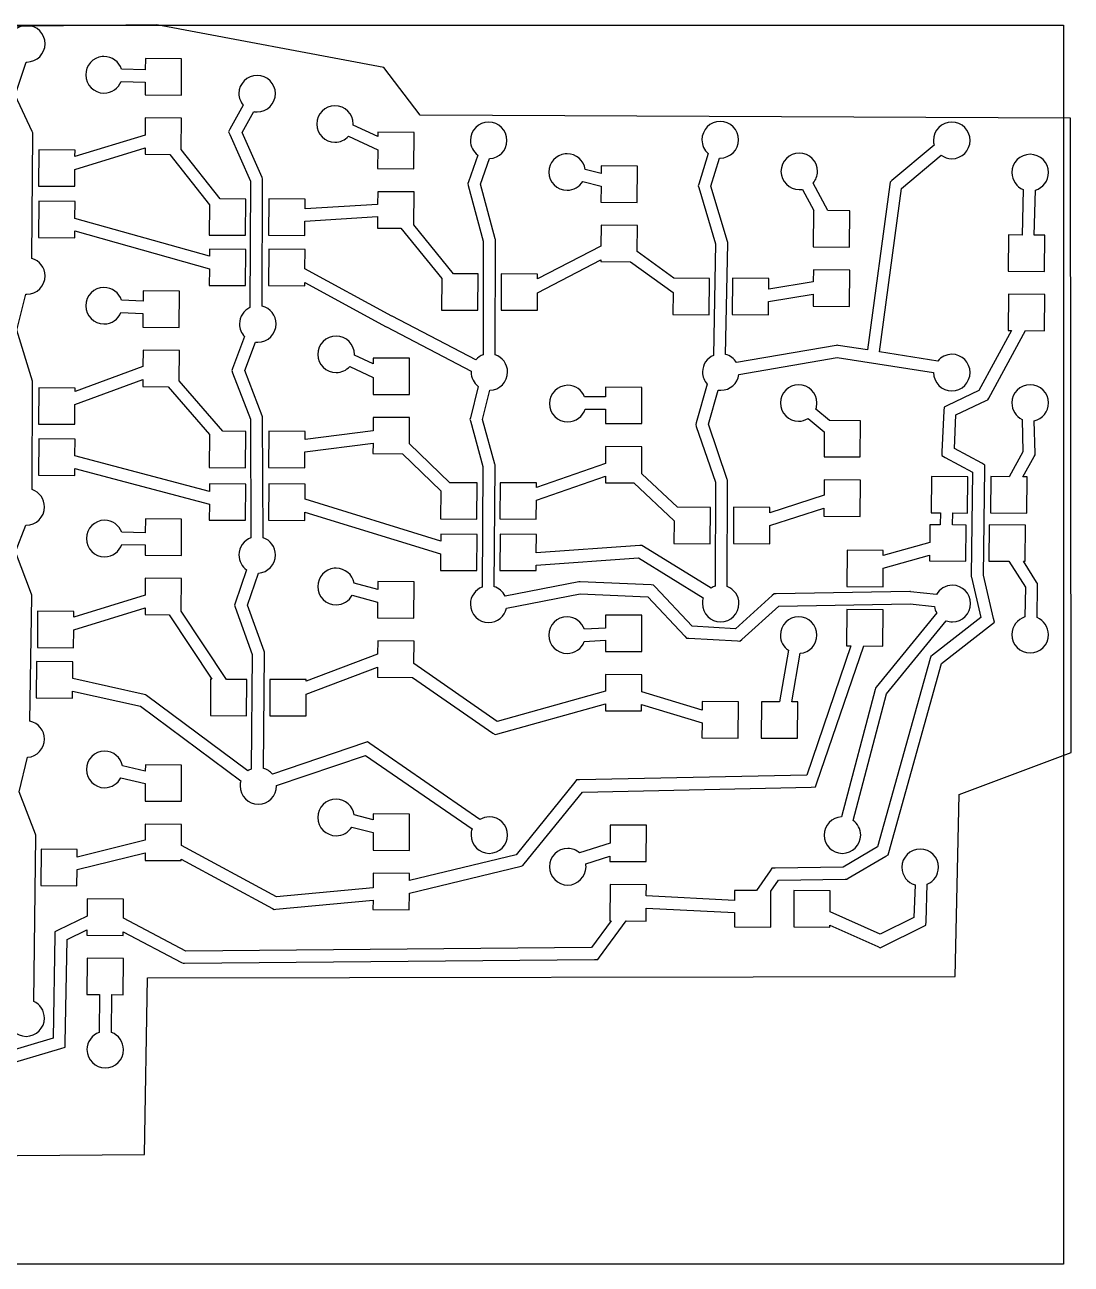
# Model space of a CAD drawing. Extents: x -65 to 306, y 72 to 292.
# Drawn here: x 218.8 to 304.7, y 72.2 to 173.9 of the extents above; entities that cross this region are included whole.
import ezdxf

# ---------------------------------------------------------------- set-up
doc = ezdxf.new("R2010")
doc.units = 0
doc.layers.add('Layer_1', color=7, linetype='CONTINUOUS')

msp = doc.modelspace()

# ---------------------------------------------------------------- linework, layer by layer
at = {"layer": 'Layer_1', "color": 7}
for points in [[(304.606452, 166.258583), (251.234787, 166.506628), (248.235628, 170.414644), (229.599394, 173.920154), (214.259377, 173.753107), (159.957747, 161.457757), (151.489774, 78.852075), (167.849262, 76.882276), (181.241858, 76.637195), (181.741637, 91.757476), (196.187404, 92.029595), (197.316003, 80.947575), (228.598055, 81.200841), (228.829867, 95.682481), (295.134143, 95.801438), (295.486526, 110.753374), (304.671928, 114.191236), (304.606452, 166.258583)], [(152.325138, 173.902656), (304.042911, 173.902656), (304.042911, 72.184857), (152.325138, 72.184857), (152.325138, 173.902656)], [(218.933889, 173.862917), (218.933889, 173.862917)], [(225.116319, 171.314097), (225.116319, 171.314097)], [(226.668542, 169.276806), (228.652917, 169.223889), (228.644097, 168.165556), (231.625069, 168.147917), (231.642708, 171.128889), (228.670556, 171.146528), (228.661736, 170.220486), (226.703819, 170.273403)], [(219.339583, 154.742361), (219.418958, 164.937639), (219.418958, 165.052292), (219.374861, 165.149306), (217.981389, 168.139097), (218.872153, 170.864306)], [(237.842778, 169.770694), (237.842778, 169.770694)], [(236.69625, 167.318889), (235.611458, 165.343333), (235.496806, 165.122847), (235.593819, 164.902361), (237.287153, 161.074722), (237.251875, 150.720694)], [(244.228056, 167.274792), (244.228056, 167.274792)], [(228.661736, 166.278194), (228.652917, 164.867083), (222.885, 163.103194), (222.893819, 163.641181), (219.912847, 163.667639), (219.886389, 160.686667), (222.867361, 160.660208), (222.876181, 162.053681), (228.644097, 163.826389), (228.635278, 163.297222), (230.672569, 163.279583), (233.926944, 159.134444), (233.909306, 156.656181), (236.890278, 156.638542), (236.907917, 159.610694), (234.808889, 159.628333), (231.61625, 163.694097), (231.642708, 166.251736), (228.661736, 166.278194), (228.661736, 166.278194)], [(238.257292, 150.817708), (238.292569, 161.171736), (238.292569, 161.286389), (238.248472, 161.383403), (236.608056, 165.069931), (237.560556, 166.798542)], [(256.848681, 165.934236), (256.848681, 165.934236)], [(275.854583, 165.978333), (275.854583, 165.978333)], [(245.330486, 164.770069), (247.738194, 163.65), (247.720556, 162.115417), (250.701528, 162.097778), (250.727986, 165.069931), (247.747014, 165.096389), (247.747014, 164.743611), (245.718542, 165.687292)], [(293.414083, 164.046875), (289.948056, 161.136458), (289.806944, 161.012986), (289.780472, 160.818958), (287.937222, 147.228194), (285.538333, 147.607431), (285.458972, 147.61625), (285.379583, 147.607431), (277.186319, 146.205139)], [(255.966736, 163.217847), (255.181806, 161.039444), (255.128889, 160.889514), (255.172986, 160.739583), (256.398889, 156.162292), (256.398889, 146.840139)], [(257.395486, 146.840139), (257.404306, 156.232847), (257.404306, 156.294583), (257.386667, 156.356319), (256.178403, 160.836597), (256.928056, 162.935625)], [(263.136944, 163.3325), (263.136944, 163.3325)], [(274.875625, 163.358958), (274.099514, 160.836597), (274.055417, 160.695486), (274.090694, 160.554375), (275.466528, 155.932986), (275.298958, 146.787222)], [(276.295556, 146.866597), (276.471944, 155.977083), (276.471944, 156.056458), (276.454306, 156.127014), (275.096111, 160.686667), (275.801667, 162.979722)], [(282.345694, 163.385417), (282.345694, 163.385417)], [(293.713972, 146.319792), (288.925, 147.069444), (290.741806, 160.492639), (293.987361, 163.217847)], [(301.298695, 163.288403), (301.298695, 163.288403)], [(264.574514, 161.065903), (266.073819, 160.686667), (266.065, 159.36375), (269.045972, 159.346111), (269.063611, 162.318264), (266.091458, 162.344722), (266.082639, 161.718542), (264.768542, 162.044861)], [(282.619083, 160.413264), (283.536305, 158.675833), (283.518695, 158.675833), (283.492222, 155.694861), (286.473194, 155.677222), (286.490833, 158.649375), (284.682861, 158.667014), (283.483417, 160.924792)], [(247.738194, 160.219236), (247.729375, 159.178542), (241.77625, 158.816944), (241.785069, 159.610694), (238.804097, 159.628333), (238.786458, 156.647361), (241.758611, 156.629722), (241.767431, 157.811528), (247.729375, 158.173125), (247.720556, 157.238264), (249.625556, 157.229444), (253.012222, 153.084306), (252.985764, 150.509028), (255.966736, 150.491389), (255.984375, 153.472361), (253.964722, 153.481181), (250.692708, 157.502847), (250.719167, 160.201597), (247.738194, 160.219236), (247.738194, 160.219236)], [(300.73425, 160.395625), (300.637222, 156.665), (299.525972, 156.673819), (299.499528, 153.692847), (302.480472, 153.675208), (302.498139, 156.656181), (301.633805, 156.665), (301.730833, 160.351528)], [(219.912847, 159.443125), (219.886389, 156.462153), (222.867361, 156.444514), (222.876181, 157.000139), (233.918125, 153.886875), (233.909306, 152.528681), (236.890278, 152.511042), (236.907917, 155.483194), (233.935764, 155.509653), (233.926944, 154.91875), (222.885, 158.032014), (222.893819, 159.425486), (219.912847, 159.443125), (219.912847, 159.443125)], [(266.082639, 157.467569), (266.065, 155.756597), (260.861528, 153.066667), (260.861528, 153.463542), (257.880556, 153.481181), (257.862917, 150.500208), (260.843889, 150.482569), (260.852708, 151.928958), (266.056181, 154.627708), (266.056181, 154.486597), (268.481528, 154.468958), (271.982847, 151.937778), (271.974028, 150.147431), (274.955, 150.120972), (274.972639, 153.101944), (272.062222, 153.119583), (269.045972, 155.297986), (269.063611, 157.449931), (266.082639, 157.467569), (266.082639, 157.467569)], [(255.790347, 146.416806), (248.92, 149.9975), (248.911181, 150.006319), (241.767431, 153.895694), (241.785069, 155.483194), (238.804097, 155.500833), (238.786458, 152.519861), (241.758611, 152.502222), (241.758611, 152.766806), (248.44375, 149.124375), (248.44375, 149.115556), (248.452569, 149.115556), (255.411111, 145.481944)], [(283.509861, 153.798681), (283.501028, 152.828542), (279.840972, 152.22), (279.849792, 153.093125), (276.868819, 153.119583), (276.842361, 150.138611), (279.823333, 150.112153), (279.832153, 151.205764), (283.492222, 151.805486), (283.483417, 150.817708), (286.464361, 150.800069), (286.490833, 153.781042), (283.509861, 153.798681), (283.509861, 153.798681)], [(299.517139, 151.805486), (299.490694, 148.824514), (299.772917, 148.824514), (297.100639, 143.903264), (294.507694, 142.659722), (294.234306, 142.527431), (294.216667, 142.227569), (294.057917, 138.867361), (294.049083, 138.558681), (294.3225, 138.40875), (296.580278, 137.191667), (296.456806, 128.707361), (296.456806, 128.645625), (296.474444, 128.583889), (297.24175, 125.276597), (293.281806, 122.180972), (293.149528, 122.075139), (293.105417, 121.916389), (288.775084, 106.438264), (285.952861, 104.789028), (280.361319, 104.692014), (280.105556, 104.683194), (279.964444, 104.480347), (278.835556, 102.84875), (277.036389, 102.857569), (277.027569, 102.046181), (269.786806, 102.425417), (269.795625, 103.333819), (266.814653, 103.360278), (266.797014, 100.379306), (266.894028, 100.379306), (265.288889, 98.192083), (231.986667, 97.892222), (226.862569, 100.590972), (226.880208, 102.152014), (223.899236, 102.178472), (223.890417, 100.749722), (221.517986, 99.594375), (221.244583, 99.462083), (221.244583, 99.153403), (221.085833, 90.739653), (216.870139, 89.487292)], [(216.949514, 88.464236), (221.720833, 89.884167), (222.073611, 89.99), (222.082431, 90.351597), (222.232361, 98.827083), (223.872778, 99.638472), (223.872778, 99.1975), (226.85375, 99.179861), (226.85375, 99.462083), (231.642708, 96.948542), (231.757361, 96.886806), (231.880833, 96.886806), (265.544653, 97.195486), (265.800417, 97.195486), (265.950347, 97.398333), (268.12875, 100.370486), (269.769167, 100.352847), (269.777986, 101.42), (277.027569, 101.049583), (277.01875, 99.885417), (279.999722, 99.858958), (280.017361, 102.804653), (280.643542, 103.704236), (286.120417, 103.792431), (286.252694, 103.792431), (286.367361, 103.862986), (289.462972, 105.679792), (289.639361, 105.785625), (289.692306, 105.979653), (294.031472, 121.501875), (298.114861, 124.694514), (298.361806, 124.888542), (298.29125, 125.197222), (297.462222, 128.733819), (297.576861, 137.473889), (297.585694, 137.77375), (297.321111, 137.923681), (295.080972, 139.140764), (295.204444, 141.892431), (297.691528, 143.074236), (297.832639, 143.144792), (297.912028, 143.285903), (300.910639, 148.815694), (302.471667, 148.798056), (302.498139, 151.779028), (299.517139, 151.805486), (299.517139, 151.805486)], [(219.383681, 135.762917), (219.410139, 144.520625), (219.410139, 144.591181), (219.3925, 144.661736), (218.113681, 148.850972), (218.854514, 151.814306)], [(225.26625, 152.361111), (225.26625, 152.361111)], [(226.659722, 150.306181), (228.467708, 150.226806), (228.458889, 149.089097), (231.439861, 149.071458), (231.466319, 152.052431), (228.485347, 152.070069), (228.476528, 151.223403), (226.703819, 151.302778)], [(236.810903, 148.321806), (235.831944, 145.720069), (235.761389, 145.543681), (235.831944, 145.358472), (237.295972, 141.548472), (237.33125, 131.811806)], [(238.327847, 131.820625), (238.292569, 141.645486), (238.292569, 141.733681), (238.266111, 141.821875), (236.837361, 145.543681), (237.710486, 147.872014)], [(244.325069, 148.365903), (244.325069, 148.365903)], [(228.476528, 147.201736), (228.467708, 145.878819), (222.893819, 143.80625), (222.893819, 144.106111), (219.912847, 144.12375), (219.886389, 141.151597), (222.867361, 141.125139), (222.885, 142.739097), (228.458889, 144.811667), (228.458889, 144.220764), (230.540278, 144.203125), (233.935764, 140.287292), (233.909306, 137.579722), (236.890278, 137.553264), (236.907917, 140.534236), (235.029375, 140.551875), (231.439861, 144.697014), (231.4575, 147.175278), (228.476528, 147.201736), (228.476528, 147.201736)], [(245.445139, 145.878819), (247.367778, 144.979236), (247.358958, 143.585764), (250.339931, 143.568125), (250.357569, 146.549097), (247.376597, 146.566736), (247.376597, 146.081667), (245.824375, 146.804861)], [(277.389167, 145.217361), (285.467778, 146.602014), (293.37, 145.367292)], [(255.993194, 144.238403), (255.349375, 141.654306), (255.314097, 141.530833), (255.349375, 141.398542), (256.372431, 137.659097), (256.310694, 127.763681)], [(257.307292, 127.798958), (257.377847, 137.720833), (257.377847, 137.791389), (257.360208, 137.861944), (256.345972, 141.522014), (256.945694, 143.920903)], [(263.339792, 144.326597), (263.339792, 144.326597)], [(264.768542, 142.3775), (266.444236, 142.368681), (266.435417, 141.204514), (269.416389, 141.186875), (269.434028, 144.159028), (266.453056, 144.185486), (266.444236, 143.374097), (264.724444, 143.382917)], [(274.79625, 144.423611), (273.887847, 141.248611), (273.84375, 141.098681), (273.887847, 140.94875), (275.457708, 136.371458), (275.440069, 127.843056)], [(276.436667, 127.807778), (276.463125, 136.450833), (276.463125, 136.530208), (276.427847, 136.609583), (274.893264, 141.125139), (275.695833, 143.938542)], [(282.292778, 144.379514), (282.292778, 144.379514)], [(301.298695, 144.379514), (301.298695, 144.379514)], [(247.367778, 141.698403), (247.358958, 140.595972), (241.77625, 139.872778), (241.785069, 140.525417), (238.804097, 140.551875), (238.786458, 137.570903), (241.758611, 137.553264), (241.767431, 138.867361), (247.358958, 139.590556), (247.350139, 138.717431), (249.766667, 138.699792), (252.915208, 135.657083), (252.897569, 133.355208), (255.878542, 133.337569), (255.896181, 136.318542), (253.656042, 136.336181), (250.339931, 139.528819), (250.34875, 141.671944), (247.367778, 141.698403), (247.367778, 141.698403)], [(283.068889, 141.601389), (284.391806, 140.507778), (284.382972, 138.461667), (287.355139, 138.444028), (287.381583, 141.416181), (284.841583, 141.442639), (283.712694, 142.3775)], [(300.637222, 141.530833), (300.698972, 138.867361), (299.570084, 136.82125), (298.061944, 136.838889), (298.044306, 133.857917), (301.025278, 133.840278), (301.042917, 136.812431), (300.707778, 136.812431), (301.642639, 138.496944), (301.704361, 138.611597), (301.704361, 138.743889), (301.642639, 141.416181)], [(219.912847, 139.934514), (219.886389, 136.953542), (222.867361, 136.927083), (222.876181, 137.491528), (233.918125, 134.581111), (233.909306, 133.267014), (236.890278, 133.249375), (236.907917, 136.221528), (233.935764, 136.247986), (233.926944, 135.612986), (222.885, 138.532222), (222.893819, 139.908056), (219.912847, 139.934514), (219.912847, 139.934514)], [(266.444236, 139.308333), (266.435417, 137.914861), (260.773333, 135.948125), (260.773333, 136.309722), (257.792361, 136.327361), (257.765903, 133.355208), (260.746875, 133.32875), (260.764514, 134.889792), (266.426597, 136.856528), (266.426597, 136.327361), (268.76375, 136.309722), (272.079861, 133.214097), (272.062222, 131.344375), (275.043194, 131.317917), (275.069653, 134.298889), (272.362083, 134.316528), (269.416389, 137.068194), (269.425208, 139.290694), (266.444236, 139.308333), (266.444236, 139.308333)], [(284.391806, 136.565486), (284.382972, 135.304306), (279.937986, 133.857917), (279.937986, 134.290069), (276.957014, 134.316528), (276.939375, 131.335556), (279.920347, 131.317917), (279.929167, 132.808403), (284.374167, 134.254792), (284.374167, 133.584514), (287.355139, 133.566875), (287.372778, 136.547847), (284.391806, 136.565486), (284.391806, 136.565486)], [(293.193611, 136.847708), (293.167139, 133.866736), (293.94325, 133.857917), (293.916806, 132.878958), (293.061305, 132.887778), (293.0525, 131.42375), (289.2425, 130.347778), (289.2425, 130.771111), (286.270361, 130.78875), (286.243889, 127.816597), (289.224861, 127.790139), (289.233695, 129.307083), (293.043695, 130.383056), (293.043695, 129.906806), (296.015833, 129.880347), (296.042306, 132.861319), (294.913417, 132.870139), (294.939861, 133.849097), (296.148139, 133.840278), (296.174583, 136.82125), (293.193611, 136.847708), (293.193611, 136.847708)], [(238.804097, 136.239167), (238.786458, 133.258194), (241.758611, 133.240556), (241.767431, 133.928472), (252.906389, 130.506528), (252.897569, 129.139514), (255.878542, 129.121875), (255.896181, 132.094028), (252.915208, 132.120486), (252.915208, 131.547222), (241.77625, 134.969167), (241.785069, 136.221528), (238.804097, 136.239167), (238.804097, 136.239167)], [(228.670556, 133.364028), (228.661736, 132.226319), (226.730278, 132.270417)], [(226.739097, 131.273819), (228.652917, 131.229722), (228.644097, 130.383056), (231.625069, 130.356597), (231.642708, 133.337569), (228.670556, 133.364028), (228.670556, 133.364028)], [(219.189653, 116.765833), (219.348403, 127.005208), (219.348403, 127.102222), (219.313125, 127.190417), (218.007847, 130.647639), (218.854514, 132.843681)], [(297.938472, 132.878958), (297.912028, 129.897986), (299.56125, 129.889167), (300.910639, 127.763681), (300.875361, 125.311875)], [(301.871944, 125.258958), (301.907222, 127.895972), (301.907222, 128.045903), (301.827861, 128.169375), (300.743056, 129.880347), (300.892972, 129.880347), (300.910639, 132.8525), (297.938472, 132.878958), (297.938472, 132.878958)], [(275.104931, 127.684306), (269.5575, 131.10625), (269.416389, 131.185625), (269.257639, 131.176806), (260.755694, 130.568264), (260.773333, 132.094028), (257.792361, 132.111667), (257.765903, 129.130694), (260.746875, 129.113056), (260.746875, 129.571667), (269.160625, 130.171389), (274.469931, 126.890556)], [(244.175139, 129.307083), (244.175139, 129.307083)], [(228.661736, 128.486875), (228.652917, 127.102222), (222.796806, 125.303056), (222.796806, 125.761667), (219.815833, 125.788125), (219.798194, 122.807153), (222.779167, 122.780694), (222.787986, 124.262361), (228.644097, 126.061528), (228.635278, 125.505903), (230.610833, 125.497083), (234.112153, 120.196597), (234.023958, 120.196597), (234.006319, 117.215625), (236.978472, 117.197986), (237.004931, 120.178958), (235.320417, 120.187778), (231.61625, 125.788125), (231.642708, 128.469236), (228.661736, 128.486875), (228.661736, 128.486875)], [(236.978472, 129.174792), (236.034792, 126.449583), (235.981875, 126.282014), (236.043611, 126.114444), (237.445903, 122.233889), (237.357708, 112.832361)], [(238.354306, 112.885278), (238.4425, 122.322083), (238.4425, 122.410278), (238.416042, 122.498472), (237.040208, 126.290833), (237.948611, 128.910208)], [(245.647986, 127.093403), (247.729375, 126.520139), (247.720556, 125.241319), (250.701528, 125.223681), (250.727986, 128.204653), (247.747014, 128.222292), (247.738194, 127.560833), (245.797917, 128.098819)], [(293.608139, 127.146319), (291.491472, 127.384444), (291.465, 127.393264), (291.429722, 127.393264), (280.458333, 127.199236), (280.273125, 127.199236), (280.132014, 127.066944), (277.115764, 124.350556), (273.543889, 124.562222), (270.518819, 127.790139), (270.377708, 127.93125), (270.174861, 127.940069), (264.362847, 128.204653), (264.301111, 128.204653), (264.248194, 128.195833), (258.189236, 127.031667)], [(258.312708, 126.035069), (264.371667, 127.199236), (269.927917, 126.952292), (272.952986, 123.733194), (273.094097, 123.583264), (273.288125, 123.574444), (277.265694, 123.345139), (277.477361, 123.3275), (277.627292, 123.468611), (280.67, 126.202639), (291.447361, 126.387847), (293.440556, 126.158542)], [(286.261528, 125.920417), (286.235084, 122.939444), (286.587861, 122.939444), (282.963056, 112.338472), (264.301111, 111.932778), (264.062986, 111.932778), (263.921875, 111.747569), (259.097639, 105.794444), (250.34875, 103.668958), (250.34875, 104.251042), (247.367778, 104.2775), (247.358958, 103.086875), (239.430278, 102.346042), (231.625069, 106.561736), (231.642708, 108.290347), (228.661736, 108.307986), (228.652917, 106.993889), (223.070208, 105.609236), (223.070208, 106.226597), (220.098056, 106.244236), (220.071597, 103.272083), (223.052569, 103.245625), (223.061389, 104.577361), (228.644097, 105.962014), (228.635278, 105.327014), (231.61625, 105.309375), (231.61625, 105.432847), (239.095139, 101.393542), (239.227431, 101.314167), (239.377361, 101.331806), (247.358958, 102.072639), (247.350139, 101.296528), (250.331111, 101.270069), (250.339931, 102.637083), (259.503333, 104.868403), (259.662083, 104.9125), (259.767917, 105.035972), (264.548056, 110.945), (283.333472, 111.350694), (283.68625, 111.359514), (283.792083, 111.685833), (287.637361, 122.930625), (289.216028, 122.921806), (289.2425, 125.893958), (286.261528, 125.920417), (286.261528, 125.920417)], [(264.689167, 123.292222), (266.444236, 123.398056), (266.435417, 122.489653), (269.416389, 122.472014), (269.434028, 125.452986), (266.453056, 125.470625), (266.453056, 125.470625)], [(266.453056, 125.470625), (266.444236, 124.403472), (264.706806, 124.297639)], [(282.292778, 125.320694), (282.292778, 125.320694)], [(293.634583, 125.638194), (288.66925, 119.561597), (288.598695, 119.473403), (288.572222, 119.367569), (285.81175, 108.907708)], [(286.773056, 108.616667), (289.507083, 118.997153), (294.410694, 125.003194)], [(247.738194, 123.353958), (247.729375, 122.260347), (241.873264, 120.037847), (241.873264, 120.170139), (238.892292, 120.187778), (238.874653, 117.206806), (241.855625, 117.189167), (241.864444, 118.970694), (247.729375, 121.193194), (247.720556, 120.372986), (250.604514, 120.346528), (257.183819, 115.786875), (257.369028, 115.654583), (257.598333, 115.716319), (266.426597, 118.194583), (266.426597, 117.621319), (269.407569, 117.603681), (269.407569, 118.115208), (274.364097, 116.624722), (274.355278, 115.381181), (277.33625, 115.363542), (277.353889, 118.344514), (274.381736, 118.362153), (274.372917, 117.665417), (269.416389, 119.164722), (269.425208, 120.575833), (266.444236, 120.602292), (266.435417, 119.235278), (257.554236, 116.739375), (250.701528, 121.493056), (250.719167, 123.3275), (247.738194, 123.353958), (247.738194, 123.353958)], [(281.454931, 122.577847), (280.731736, 118.344514), (279.250069, 118.353333), (279.232431, 115.372361), (282.213403, 115.354722), (282.231028, 118.335694), (281.745972, 118.335694), (282.425084, 122.330903)], [(237.084306, 112.682431), (228.767569, 118.864861), (228.679375, 118.926597), (228.573542, 118.944236), (222.699792, 120.249514), (222.708611, 121.634167), (219.727639, 121.660625), (219.71, 118.679653), (222.682153, 118.653194), (222.690972, 119.235278), (228.256042, 118.000556), (236.502222, 111.862222)], [(256.134306, 108.687222), (247.094375, 114.91375), (246.891528, 115.054861), (246.653403, 114.975486), (239.095139, 112.400208)], [(225.319167, 114.296389), (225.319167, 114.296389)], [(239.439097, 111.465347), (246.732778, 113.943611), (255.490486, 107.919931)], [(219.498333, 93.755903), (219.674722, 107.302569), (219.674722, 107.399583), (219.639444, 107.487778), (218.316528, 110.962639), (218.995625, 113.793681)], [(226.650903, 112.109167), (228.652917, 111.632917), (228.644097, 110.204167), (231.625069, 110.186528), (231.642708, 113.158681), (228.670556, 113.185139), (228.661736, 112.655972), (226.792014, 113.096944)], [(244.325069, 110.354097), (244.325069, 110.354097)], [(245.603889, 108.069861), (247.367778, 107.61125), (247.358958, 106.164861), (250.339931, 106.147222), (250.357569, 109.128194), (247.376597, 109.145833), (247.376597, 108.651944), (245.815556, 109.057639)], [(266.823472, 108.228611), (266.814653, 106.746944), (264.309931, 105.944375)], [(264.812639, 105.053611), (266.797014, 105.688611), (266.797014, 105.247639), (269.777986, 105.23), (269.804444, 108.210972), (266.823472, 108.228611), (266.823472, 108.228611)], [(292.276389, 106.261875), (292.276389, 106.261875)], [(291.853056, 103.316181), (291.764861, 100.643889), (288.977917, 99.268056), (284.876861, 101.111319), (284.894528, 102.831111), (281.913542, 102.857569), (281.887083, 99.876597), (284.868056, 99.858958), (284.868056, 100.017708), (288.783889, 98.262639), (288.995556, 98.165625), (289.207222, 98.271458), (292.470417, 99.885417), (292.743805, 100.017708), (292.752639, 100.30875), (292.858472, 103.377917)], [(223.890417, 97.301319), (223.872778, 94.320347), (224.904653, 94.311528), (224.878194, 91.207083)], [(225.883611, 91.207083), (225.910069, 94.311528), (226.85375, 94.302708), (226.871389, 97.283681), (223.890417, 97.301319), (223.890417, 97.301319)]]:
    msp.add_lwpolyline(points, dxfattribs=at)
for points in [[(218.933889, 173.862917), (218.105462, 173.862917), (217.434583, 173.192038), (217.434583, 172.363611)], [(220.433194, 172.363611), (220.433194, 173.192038), (219.762316, 173.862917), (218.933889, 173.862917)], [(218.933889, 170.864306), (219.762316, 170.864306), (220.433194, 171.535184), (220.433194, 172.363611)], [(225.116319, 171.314097), (224.359936, 171.237282), (223.766944, 170.591442), (223.766944, 169.814792)], [(225.26625, 171.314097), (225.214474, 171.314097), (225.166744, 171.31922), (225.116319, 171.314097)], [(226.703819, 170.273403), (226.511522, 170.880023), (225.936511, 171.314097), (225.26625, 171.314097)], [(218.872153, 170.864306), (218.893184, 170.863431), (218.912643, 170.864306), (218.933889, 170.864306)], [(223.766944, 169.814792), (223.766944, 168.986365), (224.437823, 168.315486), (225.26625, 168.315486)], [(225.26625, 168.315486), (225.903883, 168.315486), (226.451462, 168.715796), (226.668542, 169.276806)], [(237.842778, 169.770694), (237.014351, 169.770694), (236.343472, 169.099816), (236.343472, 168.271389)], [(239.342083, 168.271389), (239.342083, 169.099816), (238.671204, 169.770694), (237.842778, 169.770694)], [(236.343472, 168.271389), (236.343472, 167.906718), (236.47989, 167.578866), (236.69625, 167.318889)], [(237.842778, 166.772083), (238.671204, 166.772083), (239.342083, 167.442962), (239.342083, 168.271389)], [(244.228056, 167.274792), (243.399629, 167.274792), (242.72875, 166.603913), (242.72875, 165.775486)], [(245.727361, 165.775486), (245.727361, 166.603913), (245.056482, 167.274792), (244.228056, 167.274792)], [(237.560556, 166.798542), (237.65291, 166.780759), (237.745233, 166.772083), (237.842778, 166.772083)], [(256.848681, 165.934236), (256.020254, 165.934236), (255.349375, 165.254538), (255.349375, 164.426111)], [(258.347986, 164.426111), (258.347986, 165.254538), (257.677107, 165.934236), (256.848681, 165.934236)], [(275.854583, 165.978333), (275.026157, 165.978333), (274.355278, 165.307454), (274.355278, 164.479028)], [(277.362708, 164.479028), (277.362708, 165.307454), (276.68301, 165.978333), (275.854583, 165.978333)], [(294.869306, 165.934236), (294.04087, 165.934236), (293.37, 165.254538), (293.37, 164.426111)], [(296.368611, 164.426111), (296.368611, 165.254538), (295.697741, 165.934236), (294.869306, 165.934236)], [(242.72875, 165.775486), (242.72875, 164.947059), (243.399629, 164.276181), (244.228056, 164.276181)], [(245.718542, 165.687292), (245.720339, 165.717371), (245.727361, 165.744955), (245.727361, 165.775486)], [(244.228056, 164.276181), (244.667041, 164.276181), (245.056177, 164.469508), (245.330486, 164.770069)], [(255.349375, 164.426111), (255.349375, 163.928646), (255.593864, 163.490736), (255.966736, 163.217847)], [(256.928056, 162.935625), (257.720499, 162.975918), (258.347986, 163.623652), (258.347986, 164.426111)], [(274.355278, 164.479028), (274.355278, 164.028677), (274.561385, 163.633911), (274.875625, 163.358958)], [(275.854583, 162.979722), (276.68301, 162.979722), (277.362708, 163.650601), (277.362708, 164.479028)], [(293.37, 164.426111), (293.37, 164.293625), (293.381882, 164.169232), (293.414083, 164.046875)], [(294.869306, 162.926806), (295.697741, 162.926806), (296.368611, 163.597684), (296.368611, 164.426111)], [(263.136944, 163.3325), (262.380561, 163.255685), (261.787569, 162.609845), (261.787569, 161.833194)], [(263.286875, 163.3325), (263.235099, 163.3325), (263.187369, 163.337622), (263.136944, 163.3325)], [(264.768542, 162.044861), (264.667808, 162.775438), (264.045147, 163.3325), (263.286875, 163.3325)], [(275.801667, 162.979722), (275.81972, 162.979079), (275.836372, 162.979722), (275.854583, 162.979722)], [(282.345694, 163.385417), (281.517268, 163.385417), (280.846389, 162.714538), (280.846389, 161.886111)], [(283.845, 161.886111), (283.845, 162.714538), (283.17413, 163.385417), (282.345694, 163.385417)], [(293.987361, 163.217847), (294.235237, 163.036757), (294.538795, 162.926806), (294.869306, 162.926806)], [(301.298695, 163.288403), (300.47026, 163.288403), (299.799389, 162.617524), (299.799361, 161.789097)], [(302.806806, 161.789097), (302.806806, 162.617524), (302.127102, 163.288403), (301.298695, 163.288403)], [(261.787569, 161.833194), (261.787569, 161.004768), (262.458448, 160.333889), (263.286875, 160.333889)], [(280.846389, 161.886111), (280.846389, 161.057684), (281.517268, 160.386806), (282.345694, 160.386806)], [(283.483417, 160.924792), (283.704538, 161.186107), (283.845, 161.51697), (283.845, 161.886111)], [(299.799361, 161.789097), (299.799361, 161.16104), (300.186542, 160.619086), (300.73425, 160.395625)], [(301.730833, 160.351528), (302.350001, 160.536208), (302.806806, 161.10991), (302.806806, 161.789097)], [(263.286875, 160.333889), (263.834911, 160.333889), (264.312784, 160.627115), (264.574514, 161.065903)], [(282.345694, 160.386806), (282.440239, 160.386806), (282.529393, 160.396537), (282.619083, 160.413264)], [(220.433194, 153.304792), (220.433194, 153.992728), (219.97105, 154.565504), (219.339583, 154.742361)], [(218.933889, 151.805486), (219.762316, 151.805486), (220.433194, 152.476365), (220.433194, 153.304792)], [(218.854514, 151.814306), (218.881644, 151.812844), (218.906395, 151.805486), (218.933889, 151.805486)], [(225.26625, 152.361111), (224.437823, 152.361111), (223.766944, 151.690232), (223.766944, 150.861806)], [(226.703819, 151.302778), (226.513904, 151.91338), (225.939347, 152.361111), (225.26625, 152.361111)], [(223.766944, 150.861806), (223.766944, 150.033379), (224.437823, 149.3625), (225.26625, 149.3625)], [(237.251875, 150.720694), (236.744058, 150.480348), (236.396389, 149.96163), (236.396389, 149.3625)], [(239.395, 149.3625), (239.395, 150.064531), (238.908607, 150.6542), (238.257292, 150.817708)], [(225.26625, 149.3625), (225.897688, 149.3625), (226.438468, 149.753784), (226.659722, 150.306181)], [(236.396389, 149.3625), (236.396389, 148.957378), (236.549892, 148.591709), (236.810903, 148.321806)], [(237.895694, 147.863194), (238.724121, 147.863194), (239.395, 148.534073), (239.395, 149.3625)], [(237.710486, 147.872014), (237.769383, 147.864987), (237.834907, 147.863194), (237.895694, 147.863194)], [(244.325069, 148.365903), (243.496643, 148.365903), (242.825764, 147.695024), (242.825764, 146.866597)], [(245.824375, 146.866597), (245.824375, 147.695024), (245.153496, 148.365903), (244.325069, 148.365903)], [(242.825764, 146.866597), (242.825764, 146.038171), (243.496643, 145.367292), (244.325069, 145.367292)], [(245.824375, 146.804861), (245.825256, 146.825966), (245.824375, 146.845278), (245.824375, 146.866597)], [(256.398889, 146.840139), (256.160132, 146.755625), (255.955648, 146.602528), (255.790347, 146.416806)], [(258.400903, 145.420208), (258.400903, 146.074154), (257.979254, 146.634856), (257.395486, 146.840139)], [(275.298958, 146.787222), (274.775871, 146.553226), (274.408194, 146.030599), (274.408194, 145.420208)], [(277.186319, 146.205139), (276.988247, 146.526438), (276.669291, 146.766084), (276.295556, 146.866597)], [(294.869306, 146.875417), (294.402058, 146.875417), (293.989054, 146.654722), (293.713972, 146.319792)], [(296.368611, 145.376111), (296.368611, 146.204538), (295.697741, 146.875417), (294.869306, 146.875417)], [(244.325069, 145.367292), (244.771613, 145.367292), (245.170356, 145.569182), (245.445139, 145.878819)], [(255.411111, 145.481944), (255.410242, 145.460885), (255.402292, 145.441474), (255.402292, 145.420208)], [(255.402292, 145.420208), (255.402292, 144.936149), (255.637304, 144.512672), (255.993194, 144.238403)], [(256.945694, 143.920903), (257.753135, 143.944889), (258.400903, 144.606957), (258.400903, 145.420208)], [(274.408194, 145.420208), (274.408194, 145.035235), (274.557851, 144.689185), (274.79625, 144.423611)], [(275.9075, 143.920903), (276.665772, 143.920903), (277.288433, 144.486784), (277.389167, 145.217361)], [(293.37, 145.367292), (293.374628, 144.542822), (294.043749, 143.867986), (294.869306, 143.867986)], [(294.869306, 143.867986), (295.697741, 143.867986), (296.368611, 144.547684), (296.368611, 145.376111)], [(263.339792, 144.326597), (262.511365, 144.326597), (261.840486, 143.655718), (261.840486, 142.827292)], [(264.724444, 143.382917), (264.503191, 143.935313), (263.97123, 144.326597), (263.339792, 144.326597)], [(275.695833, 143.938542), (275.766022, 143.928472), (275.834526, 143.920903), (275.9075, 143.920903)], [(282.292778, 144.379514), (281.464351, 144.379514), (280.793472, 143.708635), (280.793472, 142.880208)], [(283.792083, 142.880208), (283.792083, 143.708635), (283.121213, 144.379514), (282.292778, 144.379514)], [(301.298695, 144.379514), (300.47026, 144.379514), (299.799389, 143.708635), (299.799361, 142.880208)], [(302.806806, 142.880208), (302.806806, 143.708635), (302.127102, 144.379514), (301.298695, 144.379514)], [(261.840486, 142.827292), (261.840486, 141.998865), (262.511365, 141.327986), (263.339792, 141.327986)], [(280.793472, 142.880208), (280.793472, 142.051782), (281.464351, 141.380903), (282.292778, 141.380903)], [(283.712694, 142.3775), (283.767474, 142.533256), (283.792083, 142.705727), (283.792083, 142.880208)], [(299.799361, 142.880208), (299.799361, 142.289689), (300.141188, 141.775526), (300.637222, 141.530833)], [(301.642639, 141.416181), (302.307921, 141.569752), (302.806806, 142.168277), (302.806806, 142.880208)], [(263.339792, 141.327986), (264.012889, 141.327986), (264.578626, 141.766898), (264.768542, 142.3775)], [(282.292778, 141.380903), (282.578387, 141.380903), (282.841644, 141.462832), (283.068889, 141.601389)], [(220.380278, 134.342986), (220.380278, 134.996932), (219.967449, 135.557634), (219.383681, 135.762917)], [(218.880972, 132.843681), (219.709399, 132.843681), (220.380278, 133.514559), (220.380278, 134.342986)], [(218.854514, 132.843681), (218.863582, 132.84352), (218.871868, 132.843681), (218.880972, 132.843681)], [(225.319167, 133.249375), (224.49074, 133.249375), (223.819861, 132.578496), (223.819861, 131.750069)], [(226.730278, 132.270417), (226.518899, 132.842696), (225.964888, 133.249375), (225.319167, 133.249375)], [(223.819861, 131.750069), (223.819861, 130.921643), (224.49074, 130.250764), (225.319167, 130.250764)], [(225.319167, 130.250764), (225.978788, 130.250764), (226.538195, 130.682112), (226.739097, 131.273819)], [(237.33125, 131.811806), (236.75482, 131.602597), (236.343472, 131.049391), (236.343472, 130.400694)], [(239.342083, 130.400694), (239.342083, 131.059508), (238.918423, 131.61909), (238.327847, 131.820625)], [(236.343472, 130.400694), (236.343472, 129.894292), (236.594156, 129.446402), (236.978472, 129.174792)], [(237.948611, 128.910208), (238.726229, 128.965967), (239.342083, 129.608869), (239.342083, 130.400694)], [(244.175139, 129.307083), (243.418755, 129.230268), (242.825764, 128.584428), (242.825764, 127.807778)], [(244.325069, 129.307083), (244.273293, 129.307083), (244.225564, 129.312206), (244.175139, 129.307083)], [(245.797917, 128.098819), (245.664569, 128.790673), (245.05585, 129.307083), (244.325069, 129.307083)], [(242.825764, 127.807778), (242.825764, 126.979351), (243.496643, 126.308472), (244.325069, 126.308472)], [(256.310694, 127.763681), (255.749685, 127.546601), (255.349375, 126.999022), (255.349375, 126.361389)], [(258.189236, 127.031667), (258.009153, 127.389651), (257.694661, 127.676051), (257.307292, 127.798958)], [(275.440069, 127.843056), (275.321632, 127.805483), (275.208599, 127.74846), (275.104931, 127.684306)], [(277.397986, 126.414306), (277.397986, 127.051287), (276.996771, 127.590249), (276.436667, 127.807778)], [(294.913417, 127.913611), (294.351004, 127.913611), (293.864848, 127.604262), (293.608139, 127.146319)], [(296.412694, 126.414306), (296.412694, 127.242732), (295.741767, 127.913611), (294.913417, 127.913611)], [(244.325069, 126.308472), (244.894614, 126.308472), (245.393978, 126.625814), (245.647986, 127.093403)], [(255.349375, 126.361389), (255.349375, 125.532962), (256.020254, 124.862083), (256.848681, 124.862083)], [(274.469931, 126.890556), (274.42046, 126.74172), (274.390556, 126.579753), (274.390556, 126.414306)], [(274.390556, 126.414306), (274.390556, 125.585879), (275.061434, 124.915), (275.889861, 124.915)], [(275.889861, 124.915), (276.718288, 124.915), (277.397986, 125.585879), (277.397986, 126.414306)], [(293.440556, 126.158542), (293.473124, 125.971346), (293.539503, 125.794695), (293.634583, 125.638194)], [(294.913417, 124.915), (295.741767, 124.915), (296.412751, 125.585879), (296.412694, 126.414306)], [(256.848681, 124.862083), (257.563657, 124.862083), (258.16229, 125.365503), (258.312708, 126.035069)], [(263.286875, 125.320694), (262.458448, 125.320694), (261.787569, 124.649816), (261.787569, 123.821389)], [(264.706806, 124.297639), (264.506501, 124.890413), (263.947258, 125.320694), (263.286875, 125.320694)], [(282.292778, 125.320694), (281.464351, 125.320694), (280.793472, 124.649816), (280.793472, 123.821389)], [(283.792083, 123.821389), (283.792083, 124.649816), (283.121213, 125.320694), (282.292778, 125.320694)], [(300.875361, 125.311875), (300.255122, 125.127863), (299.799389, 124.545436), (299.799361, 123.865486)], [(302.806806, 123.865486), (302.806806, 124.493543), (302.419653, 125.035498), (301.871944, 125.258958)], [(294.410694, 125.003194), (294.568965, 124.946409), (294.735589, 124.915), (294.913417, 124.915)], [(261.787569, 123.821389), (261.787569, 122.992962), (262.458448, 122.322083), (263.286875, 122.322083)], [(263.286875, 122.322083), (263.928905, 122.322083), (264.475149, 122.725088), (264.689167, 123.292222)], [(280.793472, 123.821389), (280.793472, 123.303621), (281.055928, 122.847409), (281.454931, 122.577847)], [(282.425084, 122.330903), (283.19349, 122.39593), (283.792083, 123.036137), (283.792083, 123.821389)], [(299.799361, 123.865486), (299.799361, 123.037059), (300.47026, 122.366181), (301.298695, 122.366181)], [(301.298695, 122.366181), (302.127102, 122.366181), (302.806806, 123.037059), (302.806806, 123.865486)], [(220.380278, 115.284167), (220.380278, 116.006238), (219.869089, 116.621344), (219.189653, 116.765833)], [(218.995625, 113.793681), (219.772072, 113.850633), (220.380278, 114.493177), (220.380278, 115.284167)], [(225.319167, 114.296389), (224.49074, 114.296389), (223.819861, 113.62551), (223.819861, 112.797083)], [(226.792014, 113.096944), (226.652145, 113.78047), (226.04404, 114.296389), (225.319167, 114.296389)], [(223.819861, 112.797083), (223.819861, 111.968657), (224.49074, 111.297778), (225.319167, 111.297778)], [(225.319167, 111.297778), (225.899066, 111.297778), (226.401269, 111.627574), (226.650903, 112.109167)], [(237.357708, 112.832361), (237.262004, 112.791882), (237.168639, 112.740992), (237.084306, 112.682431)], [(239.095139, 112.400208), (238.904436, 112.630194), (238.649487, 112.801303), (238.354306, 112.885278)], [(236.502222, 111.862222), (236.463614, 111.729242), (236.440486, 111.59314), (236.440486, 111.447708)], [(236.440486, 111.447708), (236.440486, 110.619282), (237.111365, 109.948403), (237.939792, 109.948403)], [(237.939792, 109.948403), (238.768218, 109.948403), (239.439097, 110.619282), (239.439097, 111.447708)], [(239.439097, 111.447708), (239.439097, 111.453779), (239.439168, 111.459294), (239.439097, 111.465347)], [(244.325069, 110.354097), (243.496643, 110.354097), (242.825764, 109.683218), (242.825764, 108.854792)], [(245.815556, 109.057639), (245.714991, 109.788405), (245.083477, 110.354097), (244.325069, 110.354097)], [(256.901597, 108.907708), (256.619612, 108.907708), (256.359643, 108.822542), (256.134306, 108.687222)], [(258.400903, 107.408403), (258.400903, 108.236829), (257.730024, 108.907708), (256.901597, 108.907708)], [(285.81175, 108.907708), (285.016956, 108.869924), (284.383, 108.212547), (284.382972, 107.408403)], [(242.825764, 108.854792), (242.825764, 108.026365), (243.496643, 107.355486), (244.325069, 107.355486)], [(244.325069, 107.355486), (244.865265, 107.355486), (245.339794, 107.641465), (245.603889, 108.069861)], [(255.490486, 107.919931), (255.431603, 107.759112), (255.402292, 107.58962), (255.402292, 107.408403)], [(287.390417, 107.408403), (287.390417, 107.905867), (287.145928, 108.343778), (286.773056, 108.616667)], [(255.402292, 107.408403), (255.402292, 106.579976), (256.073171, 105.909097), (256.901597, 105.909097)], [(256.901597, 105.909097), (257.730024, 105.909097), (258.400903, 106.579976), (258.400903, 107.408403)], [(284.382972, 107.408403), (284.382972, 106.579976), (285.053871, 105.909097), (285.882306, 105.909097)], [(285.882306, 105.909097), (286.710684, 105.909097), (287.390417, 106.579976), (287.390417, 107.408403)], [(263.339792, 106.314792), (262.511365, 106.314792), (261.840486, 105.643913), (261.840486, 104.815486)], [(264.309931, 105.944375), (264.04734, 106.170342), (263.7134, 106.314792), (263.339792, 106.314792)], [(292.276389, 106.261875), (291.447954, 106.261875), (290.768278, 105.590996), (290.76825, 104.762569)], [(293.775694, 104.762569), (293.775694, 105.590996), (293.104824, 106.261875), (292.276389, 106.261875)], [(261.840486, 104.815486), (261.840486, 103.987059), (262.511365, 103.307361), (263.339792, 103.307361)], [(263.339792, 103.307361), (264.168218, 103.307361), (264.839097, 103.987059), (264.839097, 104.815486)], [(264.839097, 104.815486), (264.839097, 104.897841), (264.825407, 104.97486), (264.812639, 105.053611)], [(290.76825, 104.762569), (290.76825, 104.079575), (291.228554, 103.4975), (291.853056, 103.316181)], [(292.858472, 103.377917), (293.396839, 103.605628), (293.775694, 104.141249), (293.775694, 104.762569)], [(220.380278, 92.388889), (220.380278, 92.998373), (220.020371, 93.521193), (219.498333, 93.755903)], [(217.381667, 92.388889), (217.381667, 91.560462), (218.052546, 90.889583), (218.880972, 90.889583)], [(218.880972, 90.889583), (219.709399, 90.889583), (220.380278, 91.560462), (220.380278, 92.388889)], [(224.878194, 91.207083), (224.292264, 91.002977), (223.872778, 90.451464), (223.872778, 89.795972)], [(226.871389, 89.795972), (226.871389, 90.443641), (226.458608, 90.997121), (225.883611, 91.207083)], [(223.872778, 89.795972), (223.872778, 88.967546), (224.543657, 88.296667), (225.372083, 88.296667)], [(225.372083, 88.296667), (226.20051, 88.296667), (226.871389, 88.967546), (226.871389, 89.795972)]]:
    msp.add_open_spline(points, degree=3, dxfattribs=at)

doc.saveas('drawing.dxf')
